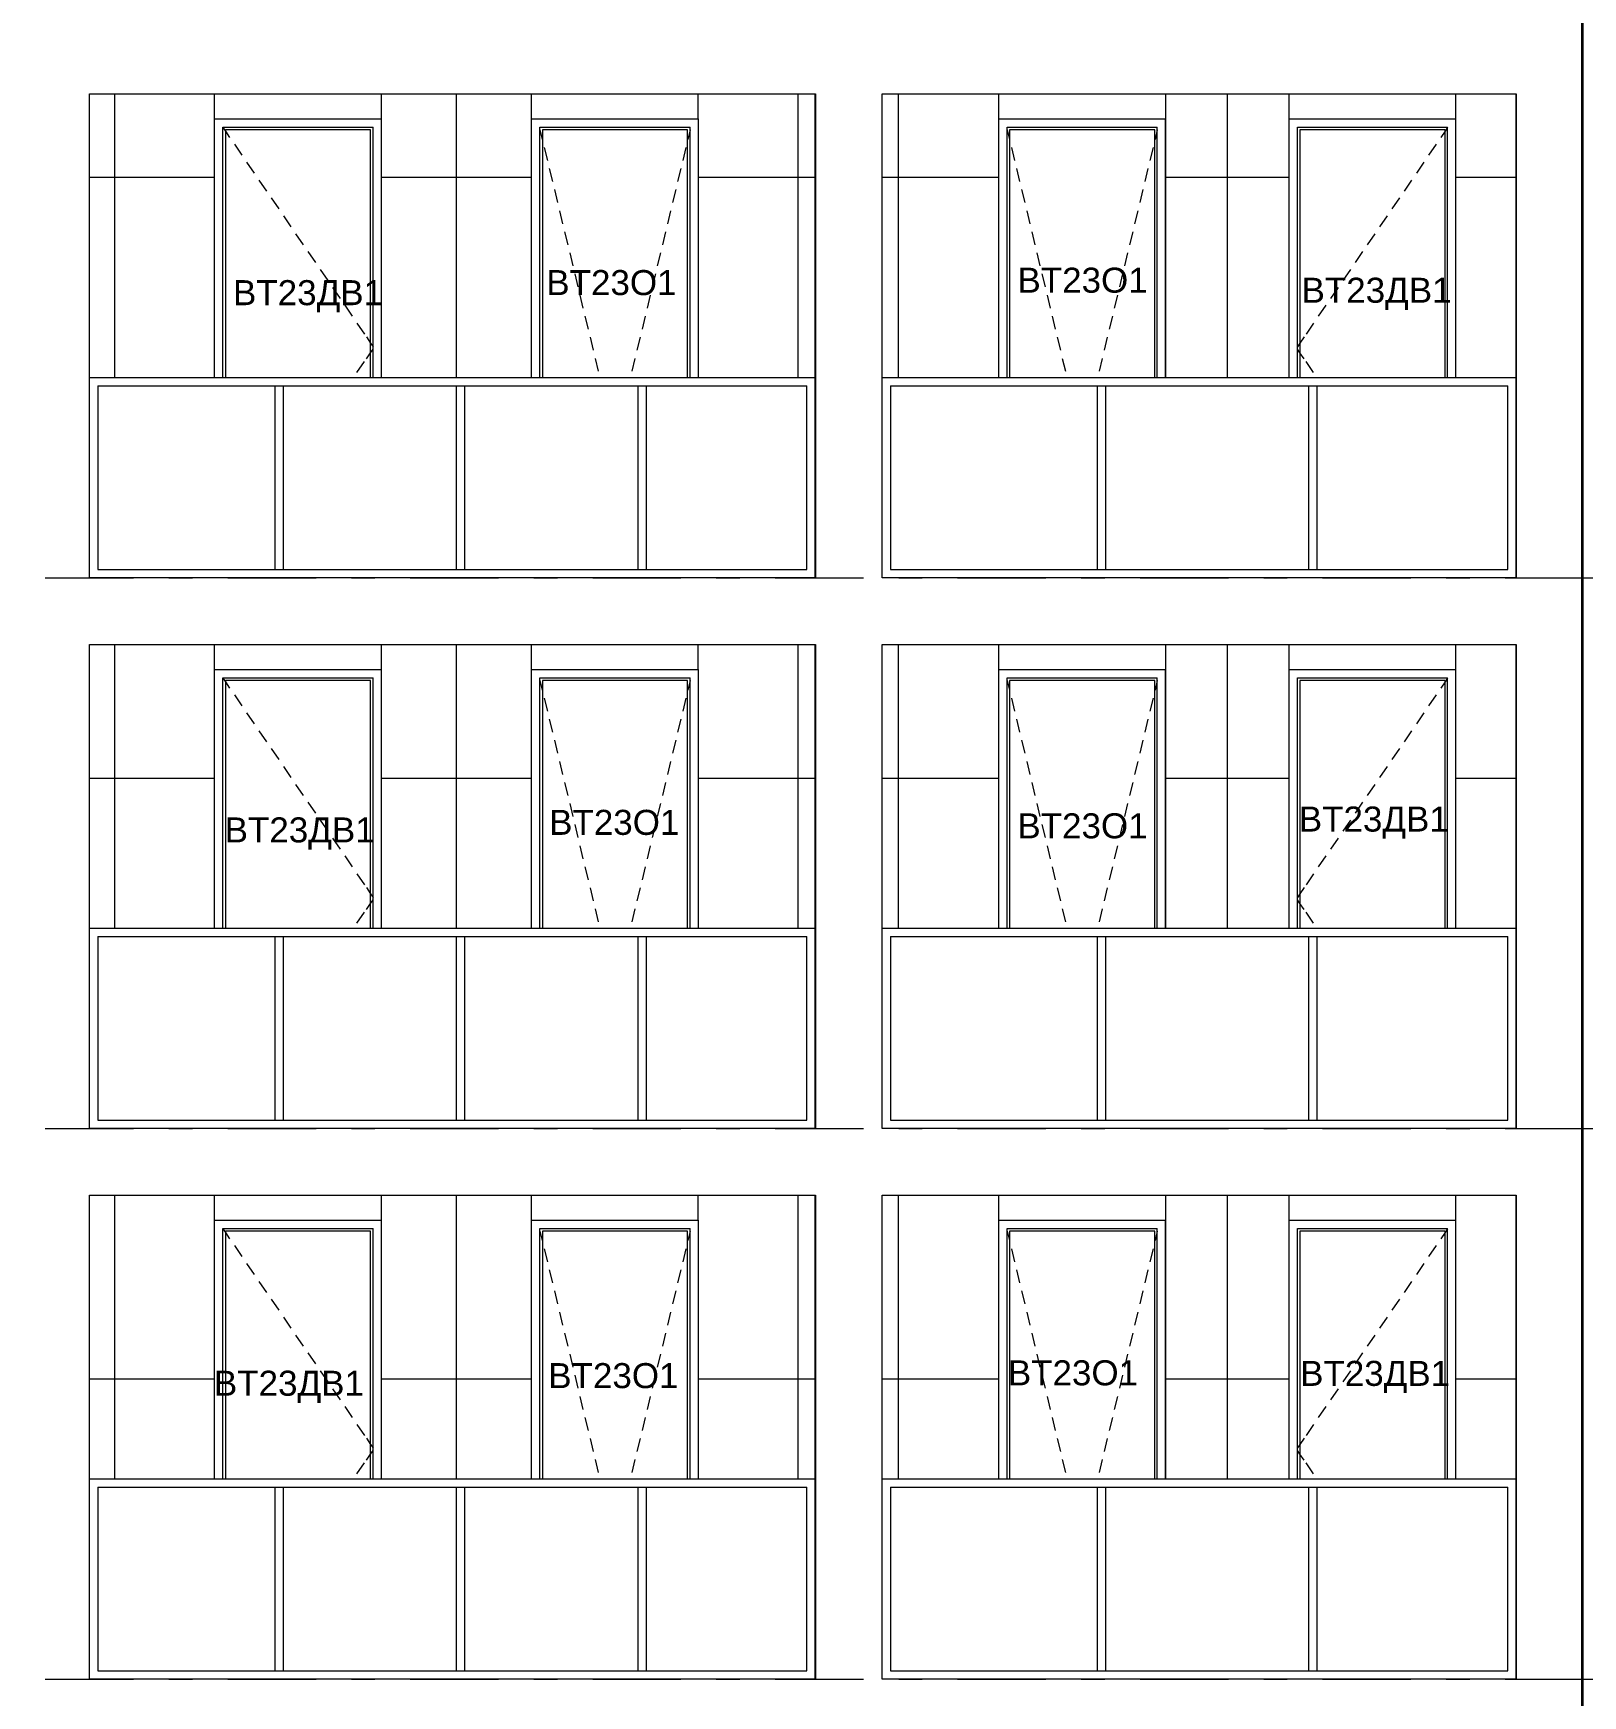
# Model space of a CAD drawing. Header units: millimetres. Extents: x 1499747 to 4341325, y -28481 to 441852.
# Drawn here: x 4208551 to 4217839, y 290754 to 300717 of the extents above; entities that cross this region are included whole.
import ezdxf
from ezdxf.xclip import XClip

# ---------------------------------------------------------------- set-up
doc = ezdxf.new("R2010")
doc.units = ezdxf.units.MM
doc.header["$MEASUREMENT"] = 0
doc.header["$XCLIPFRAME"] = 0
doc.linetypes.add('Штрих-Штриховая', pattern=[1093.611073, 529.166651, -211.666656, 141.111112, -211.666656])
for name, color, linetype, lineweight in [('2  Фасад_26_0_Ном._пера__20_Ном._пера__1', 1, 'Continuous', 18), ('2  Фасад_26_Витражные окна_Ном._пера__1_Ном._пера__7', 7, 'Continuous', 18), ('2  Фасад_26_Витражные окна_Ном._пера__20_Ном._пера__1', 1, 'Continuous', 18), ('2  Фасад_26_Витражные окна_Ном._пера__92_Ном._пера__233', 233, 'Continuous', 18), ('2  Фасад_26_Конструктив - Колонны_Ном._пера__8_Ном._пера__12', 12, 'Continuous', 18), ('2  Фасад_26_Отделка керамика_Ном._пера__1_Ном._пера__7', 7, 'Continuous', 18), ('2  Фасад_26_Отделка керамика_Ном._пера__89_Ном._пера__111', 111, 'Continuous', 18), ('2  Фасад_26_Сетка кладки_Ном._пера__102_Ном._пера__9', 9, 'Continuous', 18), ('2  Фасад_26_Сетка кладки_Ном._пера__1_Ном._пера__7', 7, 'Continuous', 18)]:
    doc.layers.add(name, color=color, linetype=linetype, lineweight=lineweight)
doc.layers.add('Чертеж и Рисунок', color=7, linetype='Continuous')
doc.styles.add('СГЕНЕРИР_СТИЛЬ_2', font='arial.ttf')

# ---------------------------------------------------------------- blocks, each defined once
blk = doc.blocks.new('Чертеж_6_26', base_point=(1593971.2, 9691.9))
at = {"layer": '2  Фасад_26_0_Ном._пера__20_Ном._пера__1', "color": 9, "linetype": 'Штрих-Штриховая', "true_color": 0xc7c8ca}
for p, q in [((1588154.4, 26491.9), (1649361.6, 26491.9)), ((1588154.4, 23191.9), (1649361.6, 23191.9)), ((1588154.4, 19891.9), (1649361.6, 19891.9))]:
    blk.add_line(p, q, dxfattribs=at)
at = {"layer": '2  Фасад_26_Витражные окна_Ном._пера__1_Ном._пера__7', "color": 9, "linetype": 'Continuous', "true_color": 0xc7c8ca}
for p, q in [((1623070.9, 28891.9), (1623070.9, 29241.9)), ((1623070.9, 29241.9), (1623570.9, 29241.9)), ((1623570.9, 29241.9), (1624070.9, 29241.9)), ((1624070.9, 28891.9), (1624070.9, 29241.9)), ((1624971.2, 28891.9), (1624971.2, 29241.9)), ((1624971.2, 29241.9), (1625471.2, 29241.9)), ((1625471.2, 29241.9), (1625971.2, 29241.9)), ((1625971.2, 28891.9), (1625971.2, 29241.9)), ((1627771.3, 28891.9), (1627771.3, 29241.9)), ((1627771.3, 29241.9), (1628271.3, 29241.9)), ((1628271.3, 29241.9), (1628771.3, 29241.9)), ((1628771.3, 28891.9), (1628771.3, 29241.9)), ((1629511.2, 28891.9), (1629511.2, 29241.9)), ((1629511.2, 29241.9), (1630011.2, 29241.9)), ((1630011.2, 29241.9), (1630511.2, 29241.9)), ((1630511.2, 28891.9), (1630511.2, 29241.9)), ((1623120.9, 28891.9), (1623120.9, 29191.9)), ((1623120.9, 29191.9), (1623570.9, 29191.9)), ((1624005.9, 29176.9), (1623135.9, 29176.9)), ((1623135.9, 29176.9), (1623135.9, 27691.9)), ((1623570.9, 29191.9), (1624020.9, 29191.9)), ((1624005.9, 27691.9), (1624005.9, 29176.9)), ((1624020.9, 28891.9), (1624020.9, 29191.9)), ((1625021.2, 28891.9), (1625021.2, 29191.9)), ((1625021.2, 29191.9), (1625471.2, 29191.9)), ((1625906.2, 29176.9), (1625036.2, 29176.9)), ((1625036.2, 29176.9), (1625036.2, 27691.9)), ((1625471.2, 29191.9), (1625921.2, 29191.9)), ((1625906.2, 27691.9), (1625906.2, 29176.9)), ((1625921.2, 28891.9), (1625921.2, 29191.9)), ((1627821.3, 28891.9), (1627821.3, 29191.9)), ((1627821.3, 29191.9), (1628271.3, 29191.9)), ((1628706.3, 29176.9), (1627836.3, 29176.9)), ((1627836.3, 29176.9), (1627836.3, 27691.9)), ((1628271.3, 29191.9), (1628721.3, 29191.9)), ((1628706.3, 27691.9), (1628706.3, 29176.9)), ((1628721.3, 28891.9), (1628721.3, 29191.9)), ((1629561.2, 28891.9), (1629561.2, 29191.9)), ((1629561.2, 29191.9), (1630011.2, 29191.9)), ((1630446.2, 29176.9), (1629576.2, 29176.9)), ((1629576.2, 29176.9), (1629576.2, 27691.9)), ((1630011.2, 29191.9), (1630461.2, 29191.9)), ((1630446.2, 27691.9), (1630446.2, 29176.9)), ((1630461.2, 28891.9), (1630461.2, 29191.9)), ((1623070.9, 27691.9), (1623070.9, 28891.9)), ((1623120.9, 27691.9), (1623120.9, 28891.9)), ((1624020.9, 27691.9), (1624020.9, 28891.9)), ((1624070.9, 27691.9), (1624070.9, 28891.9)), ((1624971.2, 27691.9), (1624971.2, 28891.9)), ((1625021.2, 27691.9), (1625021.2, 28891.9)), ((1625921.2, 27691.9), (1625921.2, 28891.9)), ((1625971.2, 27691.9), (1625971.2, 28891.9)), ((1627771.3, 27691.9), (1627771.3, 28891.9)), ((1627821.3, 27691.9), (1627821.3, 28891.9)), ((1628721.3, 27691.9), (1628721.3, 28891.9)), ((1628771.3, 27691.9), (1628771.3, 28891.9)), ((1629511.2, 27691.9), (1629511.2, 28891.9)), ((1629561.2, 27691.9), (1629561.2, 28891.9)), ((1630461.2, 27691.9), (1630461.2, 28891.9)), ((1630511.2, 27691.9), (1630511.2, 28891.9)), ((1622321.3, 27691.9), (1622371, 27691.9)), ((1622371, 27691.9), (1623458.6, 27691.9)), ((1622371, 27641.9), (1623433.6, 27641.9)), ((1622371, 27641.9), (1622371, 26541.9)), ((1623433.6, 27641.9), (1623458.6, 27641.9)), ((1623433.6, 26541.9), (1623433.6, 27641.9)), ((1623458.6, 27691.9), (1624546.2, 27691.9)), ((1623458.6, 27641.9), (1623483.6, 27641.9)), ((1623483.6, 27641.9), (1624521.2, 27641.9)), ((1623483.6, 26541.9), (1623483.6, 27641.9)), ((1624521.2, 27641.9), (1624546.2, 27641.9)), ((1624521.2, 26541.9), (1624521.2, 27641.9)), ((1624546.2, 27691.9), (1625633.8, 27691.9)), ((1624546.2, 27641.9), (1624571.2, 27641.9)), ((1624571.2, 27641.9), (1625608.8, 27641.9)), ((1624571.2, 26541.9), (1624571.2, 27641.9)), ((1625608.8, 27641.9), (1625633.8, 27641.9)), ((1625608.8, 26541.9), (1625608.8, 27641.9)), ((1625633.8, 27691.9), (1626671.4, 27691.9)), ((1625633.8, 27641.9), (1625658.8, 27641.9)), ((1625658.8, 26541.9), (1625658.8, 27641.9)), ((1625658.8, 27641.9), (1626621.4, 27641.9)), ((1626621.4, 26541.9), (1626621.4, 27641.9)), ((1627071.6, 27691.9), (1627121.2, 27691.9)), ((1627121.2, 27691.9), (1628387.9, 27691.9)), ((1627121.2, 27641.9), (1628362.9, 27641.9)), ((1627121.2, 27641.9), (1627121.2, 26541.9)), ((1628362.9, 27641.9), (1628387.9, 27641.9)), ((1628362.9, 26541.9), (1628362.9, 27641.9)), ((1628387.9, 27691.9), (1629654.7, 27691.9)), ((1628387.9, 27641.9), (1628412.9, 27641.9)), ((1628412.9, 27641.9), (1629629.7, 27641.9)), ((1628412.9, 26541.9), (1628412.9, 27641.9)), ((1629629.7, 27641.9), (1629654.7, 27641.9)), ((1629629.7, 26541.9), (1629629.7, 27641.9)), ((1629654.7, 27691.9), (1630871.4, 27691.9)), ((1629654.7, 27641.9), (1629679.7, 27641.9)), ((1629679.7, 26541.9), (1629679.7, 27641.9)), ((1629679.7, 27641.9), (1630821.4, 27641.9)), ((1630821.4, 26541.9), (1630821.4, 27641.9)), ((1630871.4, 26491.9), (1630871.4, 27691.9)), ((1622371, 26541.9), (1623433.6, 26541.9)), ((1623433.6, 26541.9), (1623458.6, 26541.9)), ((1623458.6, 26541.9), (1623483.6, 26541.9)), ((1623483.6, 26541.9), (1624521.2, 26541.9)), ((1624521.2, 26541.9), (1624546.2, 26541.9)), ((1624546.2, 26541.9), (1624571.2, 26541.9)), ((1624571.2, 26541.9), (1625608.8, 26541.9)), ((1625608.8, 26541.9), (1625633.8, 26541.9)), ((1625633.8, 26541.9), (1625658.8, 26541.9)), ((1625658.8, 26541.9), (1626621.4, 26541.9)), ((1627121.2, 26541.9), (1628362.9, 26541.9)), ((1628362.9, 26541.9), (1628387.9, 26541.9)), ((1628387.9, 26541.9), (1628412.9, 26541.9)), ((1628412.9, 26541.9), (1629629.7, 26541.9)), ((1629629.7, 26541.9), (1629654.7, 26541.9)), ((1629654.7, 26541.9), (1629679.7, 26541.9)), ((1629679.7, 26541.9), (1630821.4, 26541.9)), ((1623070.9, 25591.9), (1623070.9, 25941.9)), ((1623070.9, 25941.9), (1623570.9, 25941.9)), ((1623570.9, 25941.9), (1624070.9, 25941.9)), ((1624070.9, 25591.9), (1624070.9, 25941.9)), ((1624971.2, 25591.9), (1624971.2, 25941.9)), ((1624971.2, 25941.9), (1625471.2, 25941.9)), ((1625471.2, 25941.9), (1625971.2, 25941.9)), ((1625971.2, 25591.9), (1625971.2, 25941.9)), ((1627771.3, 25591.9), (1627771.3, 25941.9)), ((1627771.3, 25941.9), (1628271.3, 25941.9)), ((1628271.3, 25941.9), (1628771.3, 25941.9)), ((1628771.3, 25591.9), (1628771.3, 25941.9)), ((1629511.2, 25591.9), (1629511.2, 25941.9)), ((1629511.2, 25941.9), (1630011.2, 25941.9)), ((1630011.2, 25941.9), (1630511.2, 25941.9)), ((1630511.2, 25591.9), (1630511.2, 25941.9)), ((1623120.9, 25591.9), (1623120.9, 25891.9)), ((1623120.9, 25891.9), (1623570.9, 25891.9)), ((1624005.9, 25876.9), (1623135.9, 25876.9)), ((1623135.9, 25876.9), (1623135.9, 24391.9)), ((1623570.9, 25891.9), (1624020.9, 25891.9)), ((1624005.9, 24391.9), (1624005.9, 25876.9)), ((1624020.9, 25591.9), (1624020.9, 25891.9)), ((1625021.2, 25591.9), (1625021.2, 25891.9)), ((1625021.2, 25891.9), (1625471.2, 25891.9)), ((1625906.2, 25876.9), (1625036.2, 25876.9)), ((1625036.2, 25876.9), (1625036.2, 24391.9)), ((1625471.2, 25891.9), (1625921.2, 25891.9)), ((1625906.2, 24391.9), (1625906.2, 25876.9)), ((1625921.2, 25591.9), (1625921.2, 25891.9)), ((1627821.3, 25591.9), (1627821.3, 25891.9)), ((1627821.3, 25891.9), (1628271.3, 25891.9)), ((1628706.3, 25876.9), (1627836.3, 25876.9)), ((1627836.3, 25876.9), (1627836.3, 24391.9)), ((1628271.3, 25891.9), (1628721.3, 25891.9)), ((1628706.3, 24391.9), (1628706.3, 25876.9)), ((1628721.3, 25591.9), (1628721.3, 25891.9)), ((1629561.2, 25591.9), (1629561.2, 25891.9)), ((1629561.2, 25891.9), (1630011.2, 25891.9)), ((1630446.2, 25876.9), (1629576.2, 25876.9)), ((1629576.2, 25876.9), (1629576.2, 24391.9)), ((1630011.2, 25891.9), (1630461.2, 25891.9)), ((1630446.2, 24391.9), (1630446.2, 25876.9)), ((1630461.2, 25591.9), (1630461.2, 25891.9)), ((1623070.9, 24391.9), (1623070.9, 25591.9)), ((1623120.9, 24391.9), (1623120.9, 25591.9)), ((1624020.9, 24391.9), (1624020.9, 25591.9)), ((1624070.9, 24391.9), (1624070.9, 25591.9)), ((1624971.2, 24391.9), (1624971.2, 25591.9)), ((1625021.2, 24391.9), (1625021.2, 25591.9)), ((1625921.2, 24391.9), (1625921.2, 25591.9)), ((1625971.2, 24391.9), (1625971.2, 25591.9)), ((1627771.3, 24391.9), (1627771.3, 25591.9)), ((1627821.3, 24391.9), (1627821.3, 25591.9)), ((1628721.3, 24391.9), (1628721.3, 25591.9)), ((1628771.3, 24391.9), (1628771.3, 25591.9)), ((1629511.2, 24391.9), (1629511.2, 25591.9)), ((1629561.2, 24391.9), (1629561.2, 25591.9)), ((1630461.2, 24391.9), (1630461.2, 25591.9)), ((1630511.2, 24391.9), (1630511.2, 25591.9)), ((1622321.3, 24391.9), (1622371, 24391.9)), ((1622371, 24391.9), (1623458.6, 24391.9)), ((1622371, 24341.9), (1623433.6, 24341.9)), ((1622371, 24341.9), (1622371, 23241.9)), ((1623433.6, 24341.9), (1623458.6, 24341.9)), ((1623433.6, 23241.9), (1623433.6, 24341.9)), ((1623458.6, 24391.9), (1624546.2, 24391.9)), ((1623458.6, 24341.9), (1623483.6, 24341.9)), ((1623483.6, 24341.9), (1624521.2, 24341.9)), ((1623483.6, 23241.9), (1623483.6, 24341.9)), ((1624521.2, 24341.9), (1624546.2, 24341.9)), ((1624521.2, 23241.9), (1624521.2, 24341.9)), ((1624546.2, 24391.9), (1625633.8, 24391.9)), ((1624546.2, 24341.9), (1624571.2, 24341.9)), ((1624571.2, 24341.9), (1625608.8, 24341.9)), ((1624571.2, 23241.9), (1624571.2, 24341.9)), ((1625608.8, 24341.9), (1625633.8, 24341.9)), ((1625608.8, 23241.9), (1625608.8, 24341.9)), ((1625633.8, 24391.9), (1626671.4, 24391.9)), ((1625633.8, 24341.9), (1625658.8, 24341.9)), ((1625658.8, 23241.9), (1625658.8, 24341.9)), ((1625658.8, 24341.9), (1626621.4, 24341.9)), ((1626621.4, 23241.9), (1626621.4, 24341.9)), ((1627071.6, 24391.9), (1627121.2, 24391.9)), ((1627121.2, 24391.9), (1628387.9, 24391.9)), ((1627121.2, 24341.9), (1628362.9, 24341.9)), ((1627121.2, 24341.9), (1627121.2, 23241.9)), ((1628362.9, 24341.9), (1628387.9, 24341.9)), ((1628362.9, 23241.9), (1628362.9, 24341.9)), ((1628387.9, 24391.9), (1629654.7, 24391.9)), ((1628387.9, 24341.9), (1628412.9, 24341.9)), ((1628412.9, 24341.9), (1629629.7, 24341.9)), ((1628412.9, 23241.9), (1628412.9, 24341.9)), ((1629629.7, 24341.9), (1629654.7, 24341.9)), ((1629629.7, 23241.9), (1629629.7, 24341.9)), ((1629654.7, 24391.9), (1630871.4, 24391.9)), ((1629654.7, 24341.9), (1629679.7, 24341.9)), ((1629679.7, 23241.9), (1629679.7, 24341.9)), ((1629679.7, 24341.9), (1630821.4, 24341.9)), ((1630821.4, 23241.9), (1630821.4, 24341.9)), ((1630871.4, 23191.9), (1630871.4, 24391.9)), ((1622371, 23241.9), (1623433.6, 23241.9)), ((1623433.6, 23241.9), (1623458.6, 23241.9)), ((1623458.6, 23241.9), (1623483.6, 23241.9)), ((1623483.6, 23241.9), (1624521.2, 23241.9)), ((1624521.2, 23241.9), (1624546.2, 23241.9)), ((1624546.2, 23241.9), (1624571.2, 23241.9)), ((1624571.2, 23241.9), (1625608.8, 23241.9)), ((1625608.8, 23241.9), (1625633.8, 23241.9)), ((1625633.8, 23241.9), (1625658.8, 23241.9)), ((1625658.8, 23241.9), (1626621.4, 23241.9)), ((1627121.2, 23241.9), (1628362.9, 23241.9)), ((1628362.9, 23241.9), (1628387.9, 23241.9)), ((1628387.9, 23241.9), (1628412.9, 23241.9)), ((1628412.9, 23241.9), (1629629.7, 23241.9)), ((1629629.7, 23241.9), (1629654.7, 23241.9)), ((1629654.7, 23241.9), (1629679.7, 23241.9)), ((1629679.7, 23241.9), (1630821.4, 23241.9)), ((1623070.9, 22291.9), (1623070.9, 22641.9)), ((1623070.9, 22641.9), (1623570.9, 22641.9)), ((1623570.9, 22641.9), (1624070.9, 22641.9)), ((1624070.9, 22291.9), (1624070.9, 22641.9)), ((1624971.2, 22291.9), (1624971.2, 22641.9)), ((1624971.2, 22641.9), (1625471.2, 22641.9)), ((1625471.2, 22641.9), (1625971.2, 22641.9)), ((1625971.2, 22291.9), (1625971.2, 22641.9)), ((1627771.3, 22291.9), (1627771.3, 22641.9)), ((1627771.3, 22641.9), (1628271.3, 22641.9)), ((1628271.3, 22641.9), (1628771.3, 22641.9)), ((1628771.3, 22291.9), (1628771.3, 22641.9)), ((1629511.2, 22291.9), (1629511.2, 22641.9)), ((1629511.2, 22641.9), (1630011.2, 22641.9)), ((1630011.2, 22641.9), (1630511.2, 22641.9)), ((1630511.2, 22291.9), (1630511.2, 22641.9)), ((1623120.9, 22291.9), (1623120.9, 22591.9)), ((1623120.9, 22591.9), (1623570.9, 22591.9)), ((1624005.9, 22576.9), (1623135.9, 22576.9)), ((1623135.9, 22576.9), (1623135.9, 21091.9)), ((1623570.9, 22591.9), (1624020.9, 22591.9)), ((1624005.9, 21091.9), (1624005.9, 22576.9)), ((1624020.9, 22291.9), (1624020.9, 22591.9)), ((1625021.2, 22291.9), (1625021.2, 22591.9)), ((1625021.2, 22591.9), (1625471.2, 22591.9)), ((1625906.2, 22576.9), (1625036.2, 22576.9)), ((1625036.2, 22576.9), (1625036.2, 21091.9)), ((1625471.2, 22591.9), (1625921.2, 22591.9)), ((1625906.2, 21091.9), (1625906.2, 22576.9)), ((1625921.2, 22291.9), (1625921.2, 22591.9)), ((1627821.3, 22291.9), (1627821.3, 22591.9)), ((1627821.3, 22591.9), (1628271.3, 22591.9)), ((1628706.3, 22576.9), (1627836.3, 22576.9)), ((1627836.3, 22576.9), (1627836.3, 21091.9)), ((1628271.3, 22591.9), (1628721.3, 22591.9)), ((1628706.3, 21091.9), (1628706.3, 22576.9)), ((1628721.3, 22291.9), (1628721.3, 22591.9)), ((1629561.2, 22291.9), (1629561.2, 22591.9)), ((1629561.2, 22591.9), (1630011.2, 22591.9)), ((1630446.2, 22576.9), (1629576.2, 22576.9)), ((1629576.2, 22576.9), (1629576.2, 21091.9)), ((1630011.2, 22591.9), (1630461.2, 22591.9)), ((1630446.2, 21091.9), (1630446.2, 22576.9)), ((1630461.2, 22291.9), (1630461.2, 22591.9)), ((1623070.9, 21091.9), (1623070.9, 22291.9)), ((1623120.9, 21091.9), (1623120.9, 22291.9)), ((1624020.9, 21091.9), (1624020.9, 22291.9)), ((1624070.9, 21091.9), (1624070.9, 22291.9)), ((1624971.2, 21091.9), (1624971.2, 22291.9)), ((1625021.2, 21091.9), (1625021.2, 22291.9)), ((1625921.2, 21091.9), (1625921.2, 22291.9)), ((1625971.2, 21091.9), (1625971.2, 22291.9)), ((1627771.3, 21091.9), (1627771.3, 22291.9)), ((1627821.3, 21091.9), (1627821.3, 22291.9)), ((1628721.3, 21091.9), (1628721.3, 22291.9)), ((1628771.3, 21091.9), (1628771.3, 22291.9)), ((1629511.2, 21091.9), (1629511.2, 22291.9)), ((1629561.2, 21091.9), (1629561.2, 22291.9)), ((1630461.2, 21091.9), (1630461.2, 22291.9)), ((1630511.2, 21091.9), (1630511.2, 22291.9)), ((1622321.3, 21091.9), (1622371, 21091.9)), ((1622371, 21091.9), (1623458.6, 21091.9)), ((1622371, 21041.9), (1623433.6, 21041.9)), ((1622371, 21041.9), (1622371, 19941.9)), ((1623433.6, 21041.9), (1623458.6, 21041.9)), ((1623433.6, 19941.9), (1623433.6, 21041.9)), ((1623458.6, 21091.9), (1624546.2, 21091.9)), ((1623458.6, 21041.9), (1623483.6, 21041.9)), ((1623483.6, 21041.9), (1624521.2, 21041.9)), ((1623483.6, 19941.9), (1623483.6, 21041.9)), ((1624521.2, 21041.9), (1624546.2, 21041.9)), ((1624521.2, 19941.9), (1624521.2, 21041.9)), ((1624546.2, 21091.9), (1625633.8, 21091.9)), ((1624546.2, 21041.9), (1624571.2, 21041.9)), ((1624571.2, 21041.9), (1625608.8, 21041.9)), ((1624571.2, 19941.9), (1624571.2, 21041.9)), ((1625608.8, 21041.9), (1625633.8, 21041.9)), ((1625608.8, 19941.9), (1625608.8, 21041.9)), ((1625633.8, 21091.9), (1626671.4, 21091.9)), ((1625633.8, 21041.9), (1625658.8, 21041.9)), ((1625658.8, 19941.9), (1625658.8, 21041.9)), ((1625658.8, 21041.9), (1626621.4, 21041.9)), ((1626621.4, 19941.9), (1626621.4, 21041.9)), ((1627071.6, 21091.9), (1627121.2, 21091.9)), ((1627121.2, 21091.9), (1628387.9, 21091.9)), ((1627121.2, 21041.9), (1628362.9, 21041.9)), ((1627121.2, 21041.9), (1627121.2, 19941.9)), ((1628362.9, 21041.9), (1628387.9, 21041.9)), ((1628362.9, 19941.9), (1628362.9, 21041.9)), ((1628387.9, 21091.9), (1629654.7, 21091.9)), ((1628387.9, 21041.9), (1628412.9, 21041.9)), ((1628412.9, 21041.9), (1629629.7, 21041.9)), ((1628412.9, 19941.9), (1628412.9, 21041.9)), ((1629629.7, 21041.9), (1629654.7, 21041.9)), ((1629629.7, 19941.9), (1629629.7, 21041.9)), ((1629654.7, 21091.9), (1630871.4, 21091.9)), ((1629654.7, 21041.9), (1629679.7, 21041.9)), ((1629679.7, 19941.9), (1629679.7, 21041.9)), ((1629679.7, 21041.9), (1630821.4, 21041.9)), ((1630821.4, 19941.9), (1630821.4, 21041.9)), ((1630871.4, 19891.9), (1630871.4, 21091.9)), ((1622371, 19941.9), (1623433.6, 19941.9)), ((1623433.6, 19941.9), (1623458.6, 19941.9)), ((1623458.6, 19941.9), (1623483.6, 19941.9)), ((1623483.6, 19941.9), (1624521.2, 19941.9)), ((1624521.2, 19941.9), (1624546.2, 19941.9)), ((1624546.2, 19941.9), (1624571.2, 19941.9)), ((1624571.2, 19941.9), (1625608.8, 19941.9)), ((1625608.8, 19941.9), (1625633.8, 19941.9)), ((1625633.8, 19941.9), (1625658.8, 19941.9)), ((1625658.8, 19941.9), (1626621.4, 19941.9)), ((1627121.2, 19941.9), (1628362.9, 19941.9)), ((1628362.9, 19941.9), (1628387.9, 19941.9)), ((1628387.9, 19941.9), (1628412.9, 19941.9)), ((1628412.9, 19941.9), (1629629.7, 19941.9)), ((1629629.7, 19941.9), (1629654.7, 19941.9)), ((1629654.7, 19941.9), (1629679.7, 19941.9)), ((1629679.7, 19941.9), (1630821.4, 19941.9))]:
    blk.add_line(p, q, dxfattribs=at)
at = {"layer": '2  Фасад_26_Витражные окна_Ном._пера__92_Ном._пера__233', "color": 9, "linetype": 'Continuous', "true_color": 0xc7c8ca}
for p, q in [((1623120.9, 29189.7), (1623135.9, 29167.8)), ((1623135.9, 29167.8), (1623161.1, 29131)), ((1625021.2, 29176.2), (1625035, 29119.2)), ((1625921.2, 29176.2), (1625907.4, 29119.2)), ((1627821.3, 29176.2), (1627835.1, 29119.2)), ((1628721.3, 29176.2), (1628707.5, 29119.2)), ((1630446.2, 29167.8), (1630421, 29131)), ((1630461.2, 29189.7), (1630446.2, 29167.8)), ((1623189.4, 29089.7), (1623234.6, 29023.7)), ((1625046.7, 29070.6), (1625065.5, 28992.8)), ((1625895.7, 29070.6), (1625876.9, 28992.8)), ((1627846.8, 29070.6), (1627865.6, 28992.8)), ((1628695.8, 29070.6), (1628677, 28992.8)), ((1630392.7, 29089.7), (1630347.5, 29023.7)), ((1623262.9, 28982.5), (1623308.2, 28916.5)), ((1625077.2, 28944.2), (1625096, 28866.4)), ((1625865.2, 28944.2), (1625846.4, 28866.4)), ((1627877.3, 28944.2), (1627896.1, 28866.4)), ((1628665.3, 28944.2), (1628646.5, 28866.4)), ((1630319.2, 28982.5), (1630274, 28916.5)), ((1623336.4, 28875.3), (1623381.7, 28809.3)), ((1625107.7, 28817.8), (1625126.5, 28740.1)), ((1625834.7, 28817.8), (1625815.9, 28740.1)), ((1627907.8, 28817.8), (1627926.6, 28740.1)), ((1628634.8, 28817.8), (1628616, 28740.1)), ((1630245.7, 28875.3), (1630200.5, 28809.3)), ((1623409.9, 28768), (1623455.2, 28702.1)), ((1630172.2, 28768), (1630127, 28702.1)), ((1623483.4, 28660.8), (1623528.7, 28594.8)), ((1625138.2, 28691.5), (1625157, 28613.7)), ((1625804.2, 28691.5), (1625785.4, 28613.7)), ((1627938.3, 28691.5), (1627957.1, 28613.7)), ((1628604.3, 28691.5), (1628585.5, 28613.7)), ((1630098.7, 28660.8), (1630053.5, 28594.8)), ((1623556.9, 28553.6), (1623602.2, 28487.6)), ((1625168.7, 28565.1), (1625187.5, 28487.3)), ((1625773.7, 28565.1), (1625754.9, 28487.3)), ((1627968.8, 28565.1), (1627987.6, 28487.3)), ((1628573.8, 28565.1), (1628555, 28487.3)), ((1630025.2, 28553.6), (1629980, 28487.6)), ((1623630.4, 28446.4), (1623675.7, 28380.4)), ((1625199.2, 28438.7), (1625218, 28361)), ((1625743.2, 28438.7), (1625724.4, 28361)), ((1627999.3, 28438.7), (1628018.1, 28361)), ((1628543.3, 28438.7), (1628524.5, 28361)), ((1629951.7, 28446.4), (1629906.5, 28380.4)), ((1623703.9, 28339.1), (1623749.2, 28273.2)), ((1625229.7, 28312.4), (1625248.5, 28234.6)), ((1625712.7, 28312.4), (1625693.9, 28234.6)), ((1628029.8, 28312.4), (1628048.6, 28234.6)), ((1628512.8, 28312.4), (1628494, 28234.6)), ((1629878.2, 28339.1), (1629833, 28273.2)), ((1623777.4, 28231.9), (1623822.7, 28165.9)), ((1629804.7, 28231.9), (1629759.5, 28165.9)), ((1623850.9, 28124.7), (1623896.2, 28058.7)), ((1625260.2, 28186), (1625279, 28108.2)), ((1625682.2, 28186), (1625663.4, 28108.2)), ((1628060.3, 28186), (1628079.1, 28108.2)), ((1628482.3, 28186), (1628463.5, 28108.2)), ((1629731.2, 28124.7), (1629686, 28058.7)), ((1623924.4, 28017.5), (1623969.7, 27951.5)), ((1625290.7, 28059.6), (1625309.5, 27981.8)), ((1625651.7, 28059.6), (1625632.9, 27981.8)), ((1628090.8, 28059.6), (1628109.6, 27981.8)), ((1628451.8, 28059.6), (1628433, 27981.8)), ((1629657.7, 28017.5), (1629612.5, 27951.5)), ((1623980.7, 27935.4), (1624005.9, 27898.6)), ((1624005.9, 27898.6), (1624020.9, 27876.7)), ((1625321.2, 27933.2), (1625340, 27855.5)), ((1625621.2, 27933.2), (1625602.4, 27855.5)), ((1628121.3, 27933.2), (1628140.1, 27855.5)), ((1628421.3, 27933.2), (1628402.5, 27855.5)), ((1629576.2, 27898.6), (1629561.2, 27876.7)), ((1629601.5, 27935.4), (1629576.2, 27898.6)), ((1623980.7, 27803.5), (1624005.9, 27840.3)), ((1624005.9, 27840.3), (1624020.9, 27862.2)), ((1625351.7, 27806.9), (1625370.5, 27729.1)), ((1625590.7, 27806.9), (1625571.9, 27729.1)), ((1628151.8, 27806.9), (1628170.6, 27729.1)), ((1628390.8, 27806.9), (1628372, 27729.1)), ((1629576.2, 27840.3), (1629561.2, 27862.2)), ((1629601.5, 27803.5), (1629576.2, 27840.3)), ((1623924.4, 27721.4), (1623969.7, 27787.4)), ((1629657.7, 27721.4), (1629612.5, 27787.4)), ((1623120.9, 25889.7), (1623135.9, 25867.8)), ((1623135.9, 25867.8), (1623161.1, 25831)), ((1625021.2, 25876.2), (1625035, 25819.2)), ((1625921.2, 25876.2), (1625907.4, 25819.2)), ((1627821.3, 25876.2), (1627835.1, 25819.2)), ((1628721.3, 25876.2), (1628707.5, 25819.2)), ((1630446.2, 25867.8), (1630421, 25831)), ((1630461.2, 25889.7), (1630446.2, 25867.8)), ((1623189.4, 25789.7), (1623234.6, 25723.7)), ((1625046.7, 25770.6), (1625065.5, 25692.8)), ((1625895.7, 25770.6), (1625876.9, 25692.8)), ((1627846.8, 25770.6), (1627865.6, 25692.8)), ((1628695.8, 25770.6), (1628677, 25692.8)), ((1630392.7, 25789.7), (1630347.5, 25723.7)), ((1623262.9, 25682.5), (1623308.2, 25616.5)), ((1625077.2, 25644.2), (1625096, 25566.4)), ((1625865.2, 25644.2), (1625846.4, 25566.4)), ((1627877.3, 25644.2), (1627896.1, 25566.4)), ((1628665.3, 25644.2), (1628646.5, 25566.4)), ((1630319.2, 25682.5), (1630274, 25616.5)), ((1623336.4, 25575.3), (1623381.7, 25509.3)), ((1625107.7, 25517.8), (1625126.5, 25440.1)), ((1625834.7, 25517.8), (1625815.9, 25440.1)), ((1627907.8, 25517.8), (1627926.6, 25440.1)), ((1628634.8, 25517.8), (1628616, 25440.1)), ((1630245.7, 25575.3), (1630200.5, 25509.3)), ((1623409.9, 25468), (1623455.2, 25402.1)), ((1630172.2, 25468), (1630127, 25402.1)), ((1623483.4, 25360.8), (1623528.7, 25294.8)), ((1625138.2, 25391.5), (1625157, 25313.7)), ((1625804.2, 25391.5), (1625785.4, 25313.7)), ((1627938.3, 25391.5), (1627957.1, 25313.7)), ((1628604.3, 25391.5), (1628585.5, 25313.7)), ((1630098.7, 25360.8), (1630053.5, 25294.8)), ((1623556.9, 25253.6), (1623602.2, 25187.6)), ((1625168.7, 25265.1), (1625187.5, 25187.3)), ((1625773.7, 25265.1), (1625754.9, 25187.3)), ((1627968.8, 25265.1), (1627987.6, 25187.3)), ((1628573.8, 25265.1), (1628555, 25187.3)), ((1630025.2, 25253.6), (1629980, 25187.6)), ((1623630.4, 25146.4), (1623675.7, 25080.4)), ((1625199.2, 25138.7), (1625218, 25061)), ((1625743.2, 25138.7), (1625724.4, 25061)), ((1627999.3, 25138.7), (1628018.1, 25061)), ((1628543.3, 25138.7), (1628524.5, 25061)), ((1629951.7, 25146.4), (1629906.5, 25080.4)), ((1623703.9, 25039.1), (1623749.2, 24973.2)), ((1625229.7, 25012.4), (1625248.5, 24934.6)), ((1625712.7, 25012.4), (1625693.9, 24934.6)), ((1628029.8, 25012.4), (1628048.6, 24934.6)), ((1628512.8, 25012.4), (1628494, 24934.6)), ((1629878.2, 25039.1), (1629833, 24973.2)), ((1623777.4, 24931.9), (1623822.7, 24865.9)), ((1629804.7, 24931.9), (1629759.5, 24865.9)), ((1623850.9, 24824.7), (1623896.2, 24758.7)), ((1625260.2, 24886), (1625279, 24808.2)), ((1625682.2, 24886), (1625663.4, 24808.2)), ((1628060.3, 24886), (1628079.1, 24808.2)), ((1628482.3, 24886), (1628463.5, 24808.2)), ((1629731.2, 24824.7), (1629686, 24758.7)), ((1623924.4, 24717.5), (1623969.7, 24651.5)), ((1625290.7, 24759.6), (1625309.5, 24681.8)), ((1625651.7, 24759.6), (1625632.9, 24681.8)), ((1628090.8, 24759.6), (1628109.6, 24681.8)), ((1628451.8, 24759.6), (1628433, 24681.8)), ((1629657.7, 24717.5), (1629612.5, 24651.5)), ((1623980.7, 24635.4), (1624005.9, 24598.6)), ((1625321.2, 24633.2), (1625340, 24555.5)), ((1625621.2, 24633.2), (1625602.4, 24555.5)), ((1628121.3, 24633.2), (1628140.1, 24555.5)), ((1628421.3, 24633.2), (1628402.5, 24555.5)), ((1629601.5, 24635.4), (1629576.2, 24598.6)), ((1623980.7, 24503.5), (1624005.9, 24540.3)), ((1624005.9, 24598.6), (1624020.9, 24576.7)), ((1624005.9, 24540.3), (1624020.9, 24562.2)), ((1629576.2, 24598.6), (1629561.2, 24576.7)), ((1629576.2, 24540.3), (1629561.2, 24562.2)), ((1629601.5, 24503.5), (1629576.2, 24540.3)), ((1623924.4, 24421.4), (1623969.7, 24487.4)), ((1625351.7, 24506.9), (1625370.5, 24429.1)), ((1625590.7, 24506.9), (1625571.9, 24429.1)), ((1628151.8, 24506.9), (1628170.6, 24429.1)), ((1628390.8, 24506.9), (1628372, 24429.1)), ((1629657.7, 24421.4), (1629612.5, 24487.4)), ((1623120.9, 22589.7), (1623135.9, 22567.8)), ((1623135.9, 22567.8), (1623161.1, 22531)), ((1625021.2, 22576.2), (1625035, 22519.2)), ((1625921.2, 22576.2), (1625907.4, 22519.2)), ((1627821.3, 22576.2), (1627835.1, 22519.2)), ((1628721.3, 22576.2), (1628707.5, 22519.2)), ((1630446.2, 22567.8), (1630421, 22531)), ((1630461.2, 22589.7), (1630446.2, 22567.8)), ((1623189.4, 22489.7), (1623234.6, 22423.7)), ((1625046.7, 22470.6), (1625065.5, 22392.8)), ((1625895.7, 22470.6), (1625876.9, 22392.8)), ((1627846.8, 22470.6), (1627865.6, 22392.8)), ((1628695.8, 22470.6), (1628677, 22392.8)), ((1630392.7, 22489.7), (1630347.5, 22423.7)), ((1623262.9, 22382.5), (1623308.2, 22316.5)), ((1625077.2, 22344.2), (1625096, 22266.4)), ((1625865.2, 22344.2), (1625846.4, 22266.4)), ((1627877.3, 22344.2), (1627896.1, 22266.4)), ((1628665.3, 22344.2), (1628646.5, 22266.4)), ((1630319.2, 22382.5), (1630274, 22316.5)), ((1623336.4, 22275.3), (1623381.7, 22209.3)), ((1630245.7, 22275.3), (1630200.5, 22209.3)), ((1623409.9, 22168), (1623455.2, 22102.1)), ((1625107.7, 22217.8), (1625126.5, 22140.1)), ((1625834.7, 22217.8), (1625815.9, 22140.1)), ((1627907.8, 22217.8), (1627926.6, 22140.1)), ((1628634.8, 22217.8), (1628616, 22140.1)), ((1630172.2, 22168), (1630127, 22102.1)), ((1623483.4, 22060.8), (1623528.7, 21994.8)), ((1625138.2, 22091.5), (1625157, 22013.7)), ((1625804.2, 22091.5), (1625785.4, 22013.7)), ((1627938.3, 22091.5), (1627957.1, 22013.7)), ((1628604.3, 22091.5), (1628585.5, 22013.7)), ((1630098.7, 22060.8), (1630053.5, 21994.8)), ((1623556.9, 21953.6), (1623602.2, 21887.6)), ((1625168.7, 21965.1), (1625187.5, 21887.3)), ((1625773.7, 21965.1), (1625754.9, 21887.3)), ((1627968.8, 21965.1), (1627987.6, 21887.3)), ((1628573.8, 21965.1), (1628555, 21887.3)), ((1630025.2, 21953.6), (1629980, 21887.6)), ((1623630.4, 21846.4), (1623675.7, 21780.4)), ((1625199.2, 21838.7), (1625218, 21761)), ((1625743.2, 21838.7), (1625724.4, 21761)), ((1627999.3, 21838.7), (1628018.1, 21761)), ((1628543.3, 21838.7), (1628524.5, 21761)), ((1629951.7, 21846.4), (1629906.5, 21780.4)), ((1623703.9, 21739.1), (1623749.2, 21673.2)), ((1629878.2, 21739.1), (1629833, 21673.2)), ((1623777.4, 21631.9), (1623822.7, 21565.9)), ((1625229.7, 21712.4), (1625248.5, 21634.6)), ((1625712.7, 21712.4), (1625693.9, 21634.6)), ((1628029.8, 21712.4), (1628048.6, 21634.6)), ((1628512.8, 21712.4), (1628494, 21634.6)), ((1629804.7, 21631.9), (1629759.5, 21565.9)), ((1623850.9, 21524.7), (1623896.2, 21458.7)), ((1625260.2, 21586), (1625279, 21508.2)), ((1625682.2, 21586), (1625663.4, 21508.2)), ((1628060.3, 21586), (1628079.1, 21508.2)), ((1628482.3, 21586), (1628463.5, 21508.2)), ((1629731.2, 21524.7), (1629686, 21458.7)), ((1625290.7, 21459.6), (1625309.5, 21381.8)), ((1625651.7, 21459.6), (1625632.9, 21381.8)), ((1628090.8, 21459.6), (1628109.6, 21381.8)), ((1628451.8, 21459.6), (1628433, 21381.8)), ((1623924.4, 21417.5), (1623969.7, 21351.5)), ((1623980.7, 21335.4), (1624005.9, 21298.6)), ((1625321.2, 21333.2), (1625340, 21255.5)), ((1625621.2, 21333.2), (1625602.4, 21255.5)), ((1628121.3, 21333.2), (1628140.1, 21255.5)), ((1628421.3, 21333.2), (1628402.5, 21255.5)), ((1629601.5, 21335.4), (1629576.2, 21298.6)), ((1629657.7, 21417.5), (1629612.5, 21351.5)), ((1623980.7, 21203.5), (1624005.9, 21240.3)), ((1624005.9, 21298.6), (1624020.9, 21276.7)), ((1624005.9, 21240.3), (1624020.9, 21262.2)), ((1629576.2, 21298.6), (1629561.2, 21276.7)), ((1629576.2, 21240.3), (1629561.2, 21262.2)), ((1629601.5, 21203.5), (1629576.2, 21240.3)), ((1623924.4, 21121.4), (1623969.7, 21187.4)), ((1625351.7, 21206.9), (1625370.5, 21129.1)), ((1625590.7, 21206.9), (1625571.9, 21129.1)), ((1628151.8, 21206.9), (1628170.6, 21129.1)), ((1628390.8, 21206.9), (1628372, 21129.1)), ((1629657.7, 21121.4), (1629612.5, 21187.4))]:
    blk.add_line(p, q, dxfattribs=at)
at = {"layer": '2  Фасад_26_Конструктив - Колонны_Ном._пера__8_Ном._пера__12', "color": 9, "linetype": 'Continuous', "true_color": 0xc7c8ca}
for p, q in [((1626671.4, 27691.9), (1626671.4, 29391.9)), ((1630871.4, 27691.9), (1630871.4, 29391.9)), ((1626671.4, 26491.9), (1626671.4, 27691.9)), ((1626671.4, 24391.9), (1626671.4, 26091.9)), ((1630871.4, 24391.9), (1630871.4, 26091.9)), ((1626671.4, 23191.9), (1626671.4, 24391.9)), ((1626671.4, 21091.9), (1626671.4, 22791.9)), ((1630871.4, 21091.9), (1630871.4, 22791.9)), ((1626671.4, 19891.9), (1626671.4, 21091.9))]:
    blk.add_line(p, q, dxfattribs=at)
at = {"layer": '2  Фасад_26_Отделка керамика_Ном._пера__1_Ном._пера__7', "color": 9, "linetype": 'Continuous', "true_color": 0xc7c8ca}
for p, q in [((1631265.9, 19391.9), (1631265.9, 53191.9)), ((1631271.2, 53191.9), (1631271.2, 19391.9)), ((1622321.3, 26491.9), (1622321.3, 29391.9)), ((1622321.3, 29391.9), (1626671.7, 29391.9)), ((1626671.7, 29391.9), (1626671.7, 26491.9)), ((1627071.6, 26491.9), (1627071.6, 29391.9)), ((1627071.6, 29391.9), (1630871.7, 29391.9)), ((1630871.7, 29391.9), (1630871.7, 26491.9)), ((1626671.7, 26491.9), (1622321.3, 26491.9)), ((1630871.7, 26491.9), (1627071.6, 26491.9)), ((1622321.3, 23191.9), (1622321.3, 26091.9)), ((1622321.3, 26091.9), (1626671.7, 26091.9)), ((1626671.7, 26091.9), (1626671.7, 23191.9)), ((1627071.6, 23191.9), (1627071.6, 26091.9)), ((1627071.6, 26091.9), (1630871.7, 26091.9)), ((1630871.7, 26091.9), (1630871.7, 23191.9)), ((1626671.7, 23191.9), (1622321.3, 23191.9)), ((1630871.7, 23191.9), (1627071.6, 23191.9)), ((1622321.3, 19891.9), (1622321.3, 22791.9)), ((1622321.3, 22791.9), (1626671.7, 22791.9)), ((1626671.7, 22791.9), (1626671.7, 19891.9)), ((1627071.6, 19891.9), (1627071.6, 22791.9)), ((1627071.6, 22791.9), (1630871.7, 22791.9)), ((1630871.7, 22791.9), (1630871.7, 19891.9)), ((1626671.7, 19891.9), (1622321.3, 19891.9)), ((1630871.7, 19891.9), (1627071.6, 19891.9))]:
    blk.add_line(p, q, dxfattribs=at)
at = {"layer": '2  Фасад_26_Отделка керамика_Ном._пера__89_Ном._пера__111', "color": 9, "linetype": 'Continuous', "true_color": 0xc7c8ca}
for p, q in [((1629510.9, 29241.9), (1629511.2, 29241.9)), ((1629510.9, 25941.9), (1629511.2, 25941.9)), ((1629510.9, 22641.9), (1629511.2, 22641.9))]:
    blk.add_line(p, q, dxfattribs=at)
at = {"layer": '2  Фасад_26_Сетка кладки_Ном._пера__102_Ном._пера__9', "color": 9, "linetype": 'Continuous', "true_color": 0xc7c8ca}
for p, q in [((1622472.3, 27691.9), (1622472.3, 29391.9)), ((1623071.1, 29241.9), (1623071.1, 29391.9)), ((1624071.1, 27691.9), (1624071.1, 29391.9)), ((1624521.1, 27691.9), (1624521.1, 29391.9)), ((1624969.6, 27691.9), (1624969.6, 29391.9)), ((1625969.6, 29241.9), (1625969.6, 29391.9)), ((1626569.6, 27691.9), (1626569.6, 29391.9)), ((1627169.6, 27691.9), (1627169.6, 29391.9)), ((1627772.1, 29241.9), (1627772.1, 29391.9)), ((1628772.1, 27691.9), (1628772.1, 29391.9)), ((1629142.1, 27691.9), (1629142.1, 29391.9)), ((1629510.9, 29241.9), (1629510.9, 29391.9)), ((1630510.9, 29241.9), (1630510.9, 29391.9)), ((1629510.9, 27691.9), (1629510.9, 29241.9)), ((1622321.3, 28891.9), (1623070.9, 28891.9)), ((1624070.9, 28891.9), (1624971.2, 28891.9)), ((1625971.2, 28891.9), (1626671.4, 28891.9)), ((1627071.6, 28891.9), (1627771.3, 28891.9)), ((1628771.3, 28891.9), (1629510.9, 28891.9)), ((1629510.9, 28891.9), (1629511.2, 28891.9)), ((1630511.2, 28891.9), (1630871.4, 28891.9)), ((1622472.3, 24391.9), (1622472.3, 26091.9)), ((1623071.1, 25941.9), (1623071.1, 26091.9)), ((1624071.1, 24391.9), (1624071.1, 26091.9)), ((1624521.1, 24391.9), (1624521.1, 26091.9)), ((1624969.6, 24391.9), (1624969.6, 26091.9)), ((1625969.6, 25941.9), (1625969.6, 26091.9)), ((1626569.6, 24391.9), (1626569.6, 26091.9)), ((1627169.6, 24391.9), (1627169.6, 26091.9)), ((1627772.1, 25941.9), (1627772.1, 26091.9)), ((1628772.1, 24391.9), (1628772.1, 26091.9)), ((1629142.1, 24391.9), (1629142.1, 26091.9)), ((1629510.9, 25941.9), (1629510.9, 26091.9)), ((1630510.9, 25941.9), (1630510.9, 26091.9)), ((1629510.9, 24391.9), (1629510.9, 25941.9)), ((1622321.3, 25291.9), (1623070.9, 25291.9)), ((1624070.9, 25291.9), (1624971.2, 25291.9)), ((1625971.2, 25291.9), (1626671.4, 25291.9)), ((1627071.6, 25291.9), (1627771.3, 25291.9)), ((1628771.3, 25291.9), (1629510.9, 25291.9)), ((1629510.9, 25291.9), (1629511.2, 25291.9)), ((1630511.2, 25291.9), (1630871.4, 25291.9)), ((1622472.3, 21091.9), (1622472.3, 22791.9)), ((1623071.1, 22641.9), (1623071.1, 22791.9)), ((1624071.1, 21091.9), (1624071.1, 22791.9)), ((1624521.1, 21091.9), (1624521.1, 22791.9)), ((1624969.6, 21091.9), (1624969.6, 22791.9)), ((1625969.6, 22641.9), (1625969.6, 22791.9)), ((1626569.6, 21091.9), (1626569.6, 22791.9)), ((1627169.6, 21091.9), (1627169.6, 22791.9)), ((1627772.1, 22641.9), (1627772.1, 22791.9)), ((1628772.1, 21091.9), (1628772.1, 22791.9)), ((1629142.1, 21091.9), (1629142.1, 22791.9)), ((1629510.9, 22641.9), (1629510.9, 22791.9)), ((1630510.9, 22641.9), (1630510.9, 22791.9)), ((1629510.9, 21091.9), (1629510.9, 22641.9)), ((1622321.3, 21691.9), (1623070.9, 21691.9)), ((1624070.9, 21691.9), (1624971.2, 21691.9)), ((1625971.2, 21691.9), (1626671.4, 21691.9)), ((1627071.6, 21691.9), (1627771.3, 21691.9)), ((1628771.3, 21691.9), (1629510.9, 21691.9)), ((1629510.9, 21691.9), (1629511.2, 21691.9)), ((1630511.2, 21691.9), (1630871.4, 21691.9))]:
    blk.add_line(p, q, dxfattribs=at)
at = {"layer": '2  Фасад_26_Сетка кладки_Ном._пера__1_Ном._пера__7', "color": 9, "linetype": 'Continuous', "true_color": 0xc7c8ca}
blk.add_line((1631265.2, 53191.9), (1631265.2, 9691.9), dxfattribs=at)
at = {"layer": '2  Фасад_26_Витражные окна_Ном._пера__20_Ном._пера__1', "color": 9, "linetype": 'Continuous', "true_color": 0xc7c8ca, "char_height": 150, "attachment_point": 4, "style": 'СГЕНЕРИР_СТИЛЬ_2'}
for s, insert in [('\\A1;{\\pql;\\fArial|b0|i0|c204|p0;\\W1.000000;ВТ23О1}', (1625059.3, 28259.8)), ('\\A1;{\\pql;\\fArial|b0|i0|c204|p0;\\W1.000000;ВТ23О1}', (1627883.2, 28274.3)), ('\\A1;{\\pql;\\fArial|b0|i0|c204|p0;\\W1.000000;ВТ23ДВ1}', (1623181.5, 28178.7)), ('\\A1;{\\pql;\\fArial|b0|i0|c204|p0;\\W1.000000;ВТ23ДВ1}', (1629585.9, 28193.3)), ('\\A1;{\\pql;\\fArial|b0|i0|c204|p0;\\W1.000000;ВТ23ДВ1}', (1629569.4, 25024.1)), ('\\A1;{\\pql;\\fArial|b0|i0|c204|p0;\\W1.000000;ВТ23ДВ1}', (1623131.5, 24959.1)), ('\\A1;{\\pql;\\fArial|b0|i0|c204|p0;\\W1.000000;ВТ23О1}', (1625076.3, 25025)), ('\\A1;{\\pql;\\fArial|b0|i0|c204|p0;\\W1.000000;ВТ23О1}', (1627882.7, 25004.3)), ('\\A1;{\\pql;\\fArial|b0|i0|c204|p0;\\W1.000000;ВТ23ДВ1}', (1623067, 21643.2)), ('\\A1;{\\pql;\\fArial|b0|i0|c204|p0;\\W1.000000;ВТ23О1}', (1625071, 21709.3)), ('\\A1;{\\pql;\\fArial|b0|i0|c204|p0;\\W1.000000;ВТ23О1}', (1627825.5, 21726.2)), ('\\A1;{\\pql;\\fArial|b0|i0|c204|p0;\\W1.000000;ВТ23ДВ1}', (1629577.4, 21702.2))]:
    blk.add_mtext(s, dxfattribs=dict(at, insert=insert))

msp = doc.modelspace()

# ---------------------------------------------------------------- block references
at = {"layer": 'Чертеж и Рисунок', "linetype": 'Continuous'}
ref = msp.add_blockref('Чертеж_6_26', (4180538.6, 280653.8), dxfattribs=at)
XClip(ref).set_block_clipping_path([(1584000, -1363.8745008171), (1668000, 58641.949014614)])

doc.saveas('drawing.dxf')
